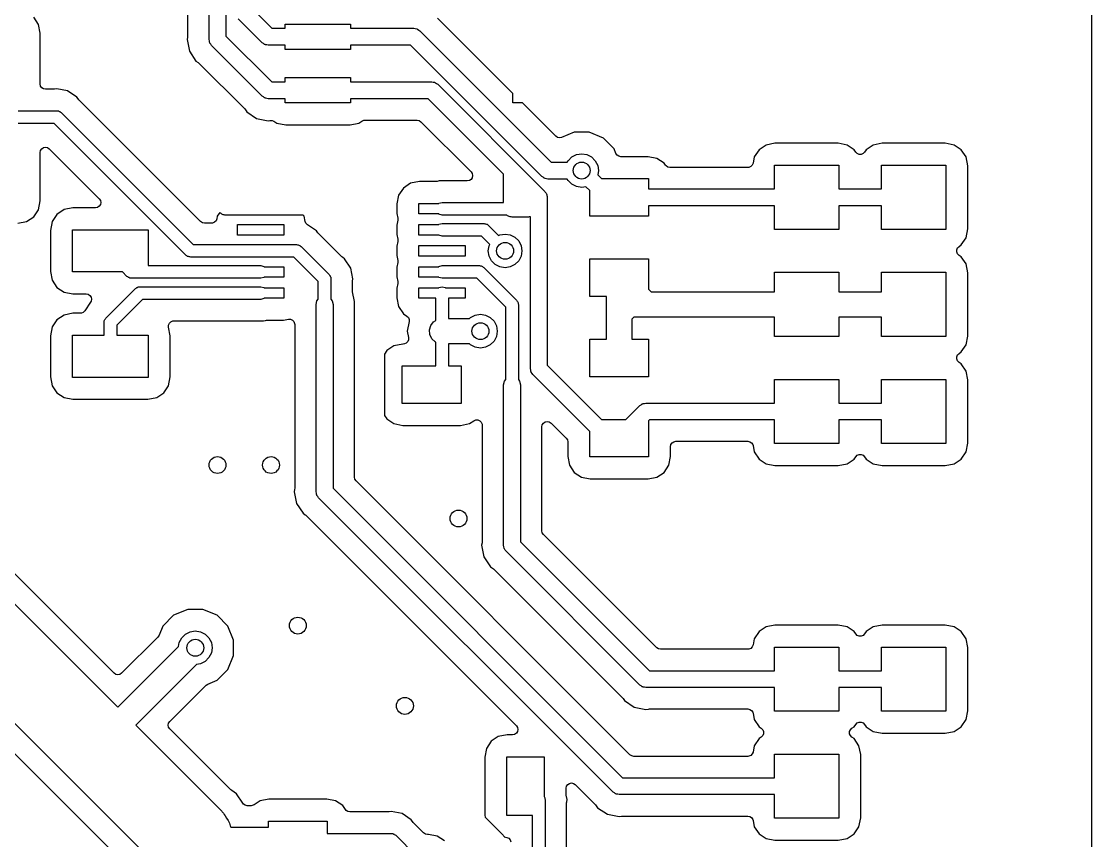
# Model space of a CAD drawing. Extents: x 0.03 to 3.17, y 0.03 to 3.97.
# Drawn here: x 2.167 to 3.166, y 1.424 to 2.189 of the extents above; entities that cross this region are included whole.
import ezdxf

# ---------------------------------------------------------------- set-up
doc = ezdxf.new("R2010")
doc.units = 0
doc.header["$MEASUREMENT"] = 0
doc.layers.add('BLACK', color=7, linetype='CONTINUOUS')

msp = doc.modelspace()

# ---------------------------------------------------------------- linework, layer by layer
at = {"layer": 'BLACK', "linetype": 'CONTINUOUS'}
for p, q in [((3.16606, 3.96106), (3.16606, 0.038937)), ((2.35787, 2.35), (2.35787, 2.1757)), ((2.34213, 2.17244), (2.34213, 2.34674)), ((2.32213, 2.27151), (2.32213, 2.17568)), ((2.38287, 2.2007), (2.4007, 2.18287)), ((2.18282, 2.18654), (2.1784, 2.19316)), ((2.39187, 2.16943), (2.36942, 2.19188)), ((2.62579, 2.12204), (2.55541, 2.19242)), ((2.18447, 2.17825), (2.18282, 2.18654)), ((2.18447, 2.13091), (2.18447, 2.17825)), ((2.4007, 2.18287), (2.41319, 2.18287)), ((2.41319, 2.18287), (2.41319, 2.18681)), ((2.41319, 2.18681), (2.47421, 2.18681)), ((2.47421, 2.18681), (2.47421, 2.18287)), ((2.47421, 2.18287), (2.53342, 2.18287)), ((2.53342, 2.18287), (2.5347, 2.18258)), ((2.5347, 2.18258), (2.53601, 2.18243)), ((2.53601, 2.18243), (2.53639, 2.18219)), ((2.53639, 2.18219), (2.53683, 2.18209)), ((2.53683, 2.18209), (2.53786, 2.18127)), ((2.53786, 2.18127), (2.53897, 2.18057)), ((2.53897, 2.18057), (2.66167, 2.05787)), ((2.32203, 2.1747), (2.32158, 2.17244)), ((2.32158, 2.17244), (2.32374, 2.16157)), ((2.32213, 2.17568), (2.32203, 2.1747)), ((2.34242, 2.17116), (2.34213, 2.17244)), ((2.34256, 2.16985), (2.34242, 2.17116)), ((2.3428, 2.16947), (2.34256, 2.16985)), ((2.3429, 2.16903), (2.3428, 2.16947)), ((2.34372, 2.168), (2.3429, 2.16903)), ((2.35787, 2.1757), (2.4007, 2.13287)), ((2.39299, 2.16873), (2.39187, 2.16943)), ((2.39401, 2.16791), (2.39299, 2.16873)), ((2.32374, 2.16157), (2.3299, 2.15234)), ((2.34442, 2.16688), (2.34372, 2.168)), ((2.39187, 2.11943), (2.34442, 2.16688)), ((2.39446, 2.16781), (2.39401, 2.16791)), ((2.39484, 2.16757), (2.39446, 2.16781)), ((2.39615, 2.16742), (2.39484, 2.16757)), ((2.39743, 2.16713), (2.39615, 2.16742)), ((2.41319, 2.16713), (2.39743, 2.16713)), ((2.41319, 2.16319), (2.41319, 2.16713)), ((2.47421, 2.16319), (2.41319, 2.16319)), ((2.53015, 2.16713), (2.47421, 2.16713)), ((2.47421, 2.16713), (2.47421, 2.16319)), ((2.65284, 2.04443), (2.53015, 2.16713)), ((2.3299, 2.15234), (2.33182, 2.15106)), ((2.33182, 2.15106), (2.33258, 2.15044)), ((2.33258, 2.15044), (2.37544, 2.10758)), ((2.18485, 2.12899), (2.18447, 2.13091)), ((2.18593, 2.12737), (2.18485, 2.12899)), ((2.4007, 2.13287), (2.41319, 2.13287)), ((2.41319, 2.13287), (2.41319, 2.13681)), ((2.41319, 2.13681), (2.47421, 2.13681)), ((2.47421, 2.13681), (2.47421, 2.13287)), ((2.47421, 2.13287), (2.55001, 2.13287)), ((2.55001, 2.13287), (2.5513, 2.13258)), ((2.5513, 2.13258), (2.5526, 2.13243)), ((2.5526, 2.13243), (2.55299, 2.13219)), ((2.55299, 2.13219), (2.55343, 2.13209)), ((2.55343, 2.13209), (2.55445, 2.13127)), ((2.55445, 2.13127), (2.55557, 2.13057)), ((2.55557, 2.13057), (2.65558, 2.03056)), ((2.18755, 2.12629), (2.18593, 2.12737)), ((2.18947, 2.12591), (2.18755, 2.12629)), ((2.19696, 2.12591), (2.18947, 2.12591)), ((2.19793, 2.126), (2.19696, 2.12591)), ((2.2, 2.12641), (2.19793, 2.126)), ((2.21011, 2.1244), (2.2, 2.12641)), ((2.21868, 2.11868), (2.21011, 2.1244)), ((2.21985, 2.11692), (2.21868, 2.11868)), ((2.39299, 2.11873), (2.39187, 2.11943)), ((2.39401, 2.11791), (2.39299, 2.11873)), ((2.62579, 2.11319), (2.62579, 2.12204)), ((2.22047, 2.11617), (2.21985, 2.11692)), ((2.33427, 2.00237), (2.22047, 2.11617)), ((2.39446, 2.11781), (2.39401, 2.11791)), ((2.39484, 2.11757), (2.39446, 2.11781)), ((2.39615, 2.11742), (2.39484, 2.11757)), ((2.39743, 2.11713), (2.39615, 2.11742)), ((2.41319, 2.11713), (2.39743, 2.11713)), ((2.41319, 2.11319), (2.41319, 2.11713)), ((2.47421, 2.11319), (2.41319, 2.11319)), ((2.54674, 2.11713), (2.47421, 2.11713)), ((2.47421, 2.11713), (2.47421, 2.11319)), ((2.61713, 2.04674), (2.54674, 2.11713)), ((2.63464, 2.11319), (2.62579, 2.11319)), ((2.66581, 2.08202), (2.63464, 2.11319)), ((2.16398, 2.10591), (2.2, 2.10591)), ((2.2, 2.10591), (2.20075, 2.1057)), ((2.20075, 2.1057), (2.20153, 2.1057)), ((2.20153, 2.1057), (2.2022, 2.10532)), ((2.2022, 2.10532), (2.20295, 2.10511)), ((2.20295, 2.10511), (2.2035, 2.10456)), ((2.2035, 2.10456), (2.20418, 2.10418)), ((2.20418, 2.10418), (2.32745, 1.98091)), ((2.37544, 2.10758), (2.37606, 2.10682)), ((2.37606, 2.10682), (2.37734, 2.1049)), ((2.37734, 2.1049), (2.38657, 2.09874)), ((2.38657, 2.09874), (2.39744, 2.09658)), ((2.19755, 2.09409), (2.16398, 2.09409)), ((2.32082, 1.97082), (2.19755, 2.09409)), ((2.39744, 2.09658), (2.39896, 2.09688)), ((2.39896, 2.09688), (2.40091, 2.09688)), ((2.40091, 2.09688), (2.40271, 2.09614)), ((2.40271, 2.09614), (2.40539, 2.09435)), ((2.40539, 2.09435), (2.41368, 2.0927)), ((2.41368, 2.0927), (2.47372, 2.0927)), ((2.47372, 2.0927), (2.48202, 2.09435)), ((2.48202, 2.09435), (2.48491, 2.09628)), ((2.48491, 2.09628), (2.48671, 2.09703)), ((2.48671, 2.09703), (2.48769, 2.09713)), ((2.48769, 2.09713), (2.53638, 2.09713)), ((2.53638, 2.09713), (2.5383, 2.09675)), ((2.5383, 2.09675), (2.53992, 2.09566)), ((2.53992, 2.09566), (2.58677, 2.04881)), ((2.66743, 2.08093), (2.66581, 2.08202)), ((2.66935, 2.08055), (2.66743, 2.08093)), ((2.67126, 2.08093), (2.66935, 2.08055)), ((2.68289, 2.08575), (2.67126, 2.08093)), ((2.69711, 2.08575), (2.68289, 2.08575)), ((2.71025, 2.08031), (2.69711, 2.08575)), ((2.72031, 2.07025), (2.71025, 2.08031)), ((2.18447, 2.06683), (2.18485, 2.06874)), ((2.18485, 2.06874), (2.18593, 2.07036)), ((2.18593, 2.07036), (2.18755, 2.07145)), ((2.18755, 2.07145), (2.18947, 2.07183)), ((2.18947, 2.07183), (2.19138, 2.07145)), ((2.19138, 2.07145), (2.193, 2.07036)), ((2.193, 2.07036), (2.23965, 2.02371)), ((2.72203, 2.06608), (2.72031, 2.07025)), ((2.85558, 2.06942), (2.85116, 2.0628)), ((2.8622, 2.07384), (2.85558, 2.06942)), ((2.87049, 2.07549), (2.8622, 2.07384)), ((2.92951, 2.07549), (2.87049, 2.07549)), ((2.9378, 2.07384), (2.92951, 2.07549)), ((2.94442, 2.06942), (2.9378, 2.07384)), ((2.94584, 2.06729), (2.94442, 2.06942)), ((2.95558, 2.06942), (2.95416, 2.06729)), ((2.9622, 2.07384), (2.95558, 2.06942)), ((2.97049, 2.07549), (2.9622, 2.07384)), ((3.02951, 2.07549), (2.97049, 2.07549)), ((3.0378, 2.07384), (3.02951, 2.07549)), ((3.04442, 2.06942), (3.0378, 2.07384)), ((3.04884, 2.0628), (3.04442, 2.06942)), ((2.18447, 2.02175), (2.18447, 2.06683)), ((2.67656, 2.05787), (2.67726, 2.05926)), ((2.67726, 2.05926), (2.68074, 2.06274)), ((2.68074, 2.06274), (2.68513, 2.06498)), ((2.68513, 2.06498), (2.69, 2.06575)), ((2.69, 2.06575), (2.69487, 2.06498)), ((2.69487, 2.06498), (2.69926, 2.06274)), ((2.69926, 2.06274), (2.70274, 2.05926)), ((2.70274, 2.05926), (2.70498, 2.05487)), ((2.72312, 2.06445), (2.72203, 2.06608)), ((2.72474, 2.06337), (2.72312, 2.06445)), ((2.72665, 2.06299), (2.72474, 2.06337)), ((2.75201, 2.06299), (2.72665, 2.06299)), ((2.7603, 2.06134), (2.75201, 2.06299)), ((2.76692, 2.05692), (2.7603, 2.06134)), ((2.85116, 2.0628), (2.84999, 2.0569)), ((2.94722, 2.06591), (2.94584, 2.06729)), ((2.94902, 2.06516), (2.94722, 2.06591)), ((2.95098, 2.06516), (2.94902, 2.06516)), ((2.95278, 2.06591), (2.95098, 2.06516)), ((2.95416, 2.06729), (2.95278, 2.06591)), ((3.05049, 2.05451), (3.04884, 2.0628)), ((2.58677, 2.04881), (2.58785, 2.04719)), ((2.66167, 2.05787), (2.67656, 2.05787)), ((2.70498, 2.05487), (2.70575, 2.05)), ((2.70575, 2.05), (2.70512, 2.04602)), ((2.76814, 2.0551), (2.76692, 2.05692)), ((2.76876, 2.05434), (2.76814, 2.0551)), ((2.77038, 2.05325), (2.76876, 2.05434)), ((2.77229, 2.05287), (2.77038, 2.05325)), ((2.84508, 2.05287), (2.77229, 2.05287)), ((2.84606, 2.05297), (2.84508, 2.05287)), ((2.84786, 2.05372), (2.84606, 2.05297)), ((2.84924, 2.0551), (2.84786, 2.05372)), ((2.84999, 2.0569), (2.84924, 2.0551)), ((2.87, 2.03287), (2.87, 2.055)), ((2.87, 2.055), (2.93, 2.055)), ((2.93, 2.055), (2.93, 2.03287)), ((2.97, 2.03287), (2.97, 2.055)), ((2.97, 2.055), (3.03, 2.055)), ((3.03, 2.055), (3.03, 1.995)), ((3.05049, 1.99549), (3.05049, 2.05451)), ((2.53848, 2.03978), (2.53019, 2.03813)), ((2.55412, 2.03978), (2.53848, 2.03978)), ((2.55509, 2.03988), (2.55412, 2.03978)), ((2.55709, 2.04028), (2.55509, 2.03988)), ((2.58323, 2.04028), (2.55709, 2.04028)), ((2.58515, 2.04066), (2.58323, 2.04028)), ((2.58677, 2.04174), (2.58515, 2.04066)), ((2.58785, 2.04336), (2.58677, 2.04174)), ((2.58785, 2.04719), (2.58823, 2.04528)), ((2.58823, 2.04528), (2.58785, 2.04336)), ((2.61713, 2.02028), (2.61713, 2.04674)), ((2.65395, 2.04373), (2.65284, 2.04443)), ((2.65498, 2.04291), (2.65395, 2.04373)), ((2.65542, 2.04281), (2.65498, 2.04291)), ((2.6558, 2.04257), (2.65542, 2.04281)), ((2.65711, 2.04242), (2.6558, 2.04257)), ((2.65839, 2.04213), (2.65711, 2.04242)), ((2.67656, 2.04213), (2.65839, 2.04213)), ((2.67726, 2.04074), (2.67656, 2.04213)), ((2.68074, 2.03726), (2.67726, 2.04074)), ((2.70512, 2.04602), (2.70864, 2.0425)), ((2.70864, 2.0425), (2.7525, 2.0425)), ((2.7525, 2.0425), (2.7525, 2.03287)), ((2.52357, 2.03371), (2.51915, 2.0271)), ((2.53019, 2.03813), (2.52357, 2.03371)), ((2.65558, 2.03056), (2.65605, 2.02981)), ((2.65605, 2.02981), (2.65667, 2.02918)), ((2.65667, 2.02918), (2.65682, 2.02876)), ((2.65682, 2.02876), (2.6571, 2.02841)), ((2.6571, 2.02841), (2.6572, 2.02797)), ((2.68513, 2.03502), (2.68074, 2.03726)), ((2.69, 2.03425), (2.68513, 2.03502)), ((2.69398, 2.03488), (2.69, 2.03425)), ((2.6975, 2.03136), (2.69398, 2.03488)), ((2.6975, 2.0075), (2.6975, 2.03136)), ((2.7525, 2.03287), (2.87, 2.03287)), ((2.93, 2.03287), (2.97, 2.03287)), ((2.18282, 2.01346), (2.18447, 2.02175)), ((2.23965, 2.02371), (2.24074, 2.02209)), ((2.24074, 2.01826), (2.23965, 2.01664)), ((2.24074, 2.02209), (2.24112, 2.02017)), ((2.24112, 2.02017), (2.24074, 2.01826)), ((2.51915, 2.0271), (2.5175, 2.0188)), ((2.5175, 2.0188), (2.5175, 2.00994)), ((2.53799, 2.00945), (2.53799, 2.01929)), ((2.53799, 2.01929), (2.5565, 2.01929)), ((2.5565, 2.01929), (2.55669, 2.01948)), ((2.55669, 2.01948), (2.55965, 2.02028)), ((2.55965, 2.02028), (2.61713, 2.02028)), ((2.6572, 2.02797), (2.65744, 2.02759)), ((2.65744, 2.02759), (2.65753, 2.02671)), ((2.65753, 2.02671), (2.65782, 2.02588)), ((2.65782, 2.02588), (2.65777, 2.02543)), ((2.65777, 2.02543), (2.65787, 2.025)), ((2.65787, 2.025), (2.65787, 1.86826)), ((2.1784, 2.00684), (2.18282, 2.01346)), ((2.20015, 2.0091), (2.19573, 2.00249)), ((2.20676, 2.01352), (2.20015, 2.0091)), ((2.21506, 2.01517), (2.20676, 2.01352)), ((2.23612, 2.01517), (2.21506, 2.01517)), ((2.23803, 2.01556), (2.23612, 2.01517)), ((2.23965, 2.01664), (2.23803, 2.01556)), ((2.35212, 2.01079), (2.34986, 2.00741)), ((2.35271, 2.01019), (2.35212, 2.01079)), ((2.35339, 2.00981), (2.35271, 2.01019)), ((2.35394, 2.00926), (2.35339, 2.00981)), ((2.35469, 2.00905), (2.35394, 2.00926)), ((2.35536, 2.00867), (2.35469, 2.00905)), ((2.35614, 2.00867), (2.35536, 2.00867)), ((2.35689, 2.00846), (2.35614, 2.00867)), ((2.43014, 2.00846), (2.35689, 2.00846)), ((2.43085, 2.00741), (2.43014, 2.00846)), ((2.5175, 2.00994), (2.51839, 2.0055)), ((2.5565, 2.00945), (2.53799, 2.00945)), ((2.55669, 2.00926), (2.5565, 2.00945)), ((2.55965, 2.00846), (2.55669, 2.00926)), ((2.61989, 2.00846), (2.55965, 2.00846)), ((2.62009, 2.00822), (2.61989, 2.00846)), ((2.62088, 2.00783), (2.62009, 2.00822)), ((2.87, 2.01713), (2.7525, 2.01713)), ((2.7525, 2.01713), (2.7525, 2.0075)), ((2.87, 1.995), (2.87, 2.01713)), ((2.97, 2.01713), (2.93, 2.01713)), ((2.93, 2.01713), (2.93, 1.995)), ((2.97, 1.995), (2.97, 2.01713)), ((2.16348, 2.00077), (2.17178, 2.00242)), ((2.17178, 2.00242), (2.1784, 2.00684)), ((2.19573, 2.00249), (2.19408, 1.99419)), ((2.33589, 2.00129), (2.33427, 2.00237)), ((2.3378, 2.00091), (2.33589, 2.00129)), ((2.34446, 2.00091), (2.3378, 2.00091)), ((2.34544, 2.001), (2.34446, 2.00091)), ((2.34724, 2.00175), (2.34544, 2.001)), ((2.34862, 2.00313), (2.34724, 2.00175)), ((2.34937, 2.00493), (2.34862, 2.00313)), ((2.34986, 2.00741), (2.34937, 2.00493)), ((2.3687, 1.98976), (2.3687, 1.99961)), ((2.3687, 1.99961), (2.41201, 1.99961)), ((2.41201, 1.99961), (2.41201, 1.98976)), ((2.43181, 2.00258), (2.43085, 2.00741)), ((2.43255, 2.00078), (2.43181, 2.00258)), ((2.43393, 1.9994), (2.43255, 2.00078)), ((2.4425, 1.99368), (2.43393, 1.9994)), ((2.51839, 2.00355), (2.5175, 1.99911)), ((2.5175, 1.99911), (2.5175, 1.99026)), ((2.51839, 2.0055), (2.51839, 2.00355)), ((2.53799, 1.98976), (2.53799, 1.99961)), ((2.53799, 1.99961), (2.5565, 1.99961)), ((2.5565, 1.99961), (2.55669, 1.9998)), ((2.55669, 1.9998), (2.55965, 2.00059)), ((2.55965, 2.00059), (2.59882, 2.00059)), ((2.59882, 2.00059), (2.59957, 2.00039)), ((2.59957, 2.00039), (2.60035, 2.00039)), ((2.60035, 2.00039), (2.60102, 2)), ((2.60102, 2), (2.60177, 1.9998)), ((2.60177, 1.9998), (2.60232, 1.99925)), ((2.60232, 1.99925), (2.60299, 1.99886)), ((2.60299, 1.99886), (2.61247, 1.98938)), ((2.62157, 2.00728), (2.62088, 2.00783)), ((2.62244, 2.00708), (2.62157, 2.00728)), ((2.62324, 2.00669), (2.62244, 2.00708)), ((2.62413, 2.00669), (2.62324, 2.00669)), ((2.62499, 2.0065), (2.62413, 2.00669)), ((2.63937, 2.0065), (2.62499, 2.0065)), ((2.6398, 2.0066), (2.63937, 2.0065)), ((2.64025, 2.00655), (2.6398, 2.0066)), ((2.64108, 2.00684), (2.64025, 2.00655)), ((2.64196, 2.00693), (2.64108, 2.00684)), ((2.64213, 2.00704), (2.64196, 2.00693)), ((2.64213, 1.865), (2.64213, 2.00704)), ((2.7525, 2.0075), (2.6975, 2.0075)), ((2.19408, 1.99419), (2.19408, 1.95581)), ((2.21457, 1.95531), (2.21457, 1.99469)), ((2.21457, 1.99469), (2.28543, 1.99469)), ((2.28543, 1.99469), (2.28543, 1.96122)), ((2.41201, 1.98976), (2.3687, 1.98976)), ((2.44367, 1.99192), (2.4425, 1.99368)), ((2.44429, 1.99117), (2.44367, 1.99192)), ((2.46617, 1.96929), (2.44429, 1.99117)), ((2.5175, 1.99026), (2.51839, 1.98582)), ((2.5565, 1.98976), (2.53799, 1.98976)), ((2.55669, 1.98957), (2.5565, 1.98976)), ((2.55965, 1.98878), (2.55669, 1.98957)), ((2.59637, 1.98878), (2.55965, 1.98878)), ((2.60412, 1.98103), (2.59637, 1.98878)), ((2.61247, 1.98938), (2.61364, 1.98998)), ((2.61364, 1.98998), (2.6185, 1.99075)), ((2.6185, 1.99075), (2.62337, 1.98998)), ((2.62337, 1.98998), (2.62776, 1.98774)), ((2.93, 1.995), (2.87, 1.995)), ((3.03, 1.995), (2.97, 1.995)), ((3.04884, 1.9872), (3.05049, 1.99549)), ((2.32745, 1.98091), (2.42382, 1.98091)), ((2.42382, 1.98091), (2.42457, 1.9807)), ((2.42457, 1.9807), (2.42535, 1.9807)), ((2.42535, 1.9807), (2.42602, 1.98032)), ((2.42602, 1.98032), (2.42677, 1.98011)), ((2.42677, 1.98011), (2.42732, 1.97956)), ((2.42732, 1.97956), (2.42799, 1.97918)), ((2.42799, 1.97918), (2.45418, 1.95299)), ((2.51839, 1.98387), (2.5175, 1.97943)), ((2.5175, 1.97943), (2.5175, 1.97057)), ((2.51839, 1.98582), (2.51839, 1.98387)), ((2.53799, 1.97008), (2.53799, 1.97992)), ((2.53799, 1.97992), (2.5813, 1.97992)), ((2.5813, 1.97992), (2.5813, 1.97008)), ((2.60276, 1.975), (2.60353, 1.97987)), ((2.60353, 1.97987), (2.60412, 1.98103)), ((2.62776, 1.98774), (2.63124, 1.98426)), ((2.63124, 1.98426), (2.63348, 1.97987)), ((2.63348, 1.97987), (2.63425, 1.975)), ((3.04091, 1.97778), (3.04229, 1.97916)), ((3.04229, 1.97916), (3.04442, 1.98058)), ((3.04442, 1.98058), (3.04884, 1.9872)), ((2.3215, 1.97044), (2.32082, 1.97082)), ((2.32205, 1.96989), (2.3215, 1.97044)), ((2.3228, 1.96968), (2.32205, 1.96989)), ((2.32347, 1.9693), (2.3228, 1.96968)), ((2.32425, 1.9693), (2.32347, 1.9693)), ((2.325, 1.96909), (2.32425, 1.9693)), ((2.42137, 1.96909), (2.325, 1.96909)), ((2.44409, 1.94637), (2.42137, 1.96909)), ((2.46692, 1.96867), (2.46617, 1.96929)), ((2.46868, 1.9675), (2.46692, 1.96867)), ((2.5175, 1.97057), (2.51839, 1.96613)), ((2.5813, 1.97008), (2.53799, 1.97008)), ((2.60353, 1.97013), (2.60276, 1.975)), ((2.60576, 1.96574), (2.60353, 1.97013)), ((2.63348, 1.97013), (2.63124, 1.96574)), ((2.63425, 1.975), (2.63348, 1.97013)), ((3.04016, 1.97598), (3.04091, 1.97778)), ((3.04016, 1.97402), (3.04016, 1.97598)), ((3.04091, 1.97222), (3.04016, 1.97402)), ((3.04229, 1.97084), (3.04091, 1.97222)), ((3.04442, 1.96942), (3.04229, 1.97084)), ((3.04884, 1.9628), (3.04442, 1.96942)), ((2.28543, 1.96122), (2.39035, 1.96122)), ((2.39035, 1.96122), (2.39331, 1.96043)), ((2.39331, 1.96043), (2.3935, 1.96024)), ((2.3935, 1.96024), (2.41201, 1.96024)), ((2.41201, 1.96024), (2.41201, 1.95039)), ((2.4744, 1.95893), (2.46868, 1.9675)), ((2.47641, 1.94882), (2.4744, 1.95893)), ((2.51839, 1.96418), (2.5175, 1.95974)), ((2.5175, 1.95974), (2.5175, 1.95089)), ((2.51839, 1.96613), (2.51839, 1.96418)), ((2.53799, 1.95039), (2.53799, 1.96024)), ((2.53799, 1.96024), (2.5565, 1.96024)), ((2.5565, 1.96024), (2.55669, 1.96043)), ((2.55669, 1.96043), (2.55965, 1.96122)), ((2.55965, 1.96122), (2.59449, 1.96122)), ((2.59449, 1.96122), (2.59524, 1.96102)), ((2.59524, 1.96102), (2.59602, 1.96102)), ((2.59602, 1.96102), (2.59669, 1.96063)), ((2.59669, 1.96063), (2.59744, 1.96043)), ((2.59744, 1.96043), (2.59799, 1.95988)), ((2.59799, 1.95988), (2.59866, 1.95949)), ((2.59866, 1.95949), (2.62918, 1.92898)), ((2.60925, 1.96226), (2.60576, 1.96574)), ((2.61364, 1.96002), (2.60925, 1.96226)), ((2.6185, 1.95925), (2.61364, 1.96002)), ((2.62337, 1.96002), (2.6185, 1.95925)), ((2.62776, 1.96226), (2.62337, 1.96002)), ((2.63124, 1.96574), (2.62776, 1.96226)), ((2.6975, 1.9325), (2.6975, 1.9675)), ((2.6975, 1.9675), (2.7525, 1.9675)), ((2.7525, 1.9675), (2.7525, 1.9392)), ((3.05049, 1.95451), (3.04884, 1.9628)), ((2.19408, 1.95581), (2.19573, 1.94751)), ((2.26133, 1.95531), (2.21457, 1.95531)), ((2.26551, 1.95114), (2.26133, 1.95531)), ((2.26618, 1.95075), (2.26551, 1.95114)), ((2.26673, 1.9502), (2.26618, 1.95075)), ((2.26748, 1.95), (2.26673, 1.9502)), ((2.26816, 1.94961), (2.26748, 1.95)), ((2.26893, 1.94961), (2.26816, 1.94961)), ((2.26969, 1.94941), (2.26893, 1.94961)), ((2.39035, 1.94941), (2.26969, 1.94941)), ((2.39331, 1.9502), (2.39035, 1.94941)), ((2.3935, 1.95039), (2.39331, 1.9502)), ((2.41201, 1.95039), (2.3935, 1.95039)), ((2.45418, 1.95299), (2.45456, 1.95232)), ((2.45456, 1.95232), (2.45511, 1.95177)), ((2.45511, 1.95177), (2.45532, 1.95102)), ((2.45532, 1.95102), (2.4557, 1.95035)), ((2.4557, 1.95035), (2.4557, 1.94957)), ((2.4557, 1.94957), (2.45591, 1.94882)), ((2.45591, 1.94882), (2.45591, 1.92991)), ((2.476, 1.94675), (2.47641, 1.94882)), ((2.5175, 1.95089), (2.51839, 1.94645)), ((2.5565, 1.95039), (2.53799, 1.95039)), ((2.55669, 1.9502), (2.5565, 1.95039)), ((2.55965, 1.94941), (2.55669, 1.9502)), ((2.59204, 1.94941), (2.55965, 1.94941)), ((2.61909, 1.92236), (2.59204, 1.94941)), ((2.87, 1.93681), (2.87, 1.955)), ((2.87, 1.955), (2.93, 1.955)), ((2.93, 1.955), (2.93, 1.93681)), ((2.97, 1.93681), (2.97, 1.955)), ((2.97, 1.955), (3.03, 1.955)), ((3.03, 1.955), (3.03, 1.895)), ((3.05049, 1.89549), (3.05049, 1.95451)), ((2.19573, 1.94751), (2.20015, 1.9409)), ((2.20015, 1.9409), (2.20676, 1.93648)), ((2.24582, 1.91225), (2.27338, 1.93981)), ((2.27338, 1.93981), (2.27406, 1.94019)), ((2.27406, 1.94019), (2.27461, 1.94074)), ((2.27461, 1.94074), (2.27536, 1.94095)), ((2.27536, 1.94095), (2.27603, 1.94133)), ((2.27603, 1.94133), (2.27681, 1.94133)), ((2.27681, 1.94133), (2.27756, 1.94154)), ((2.27756, 1.94154), (2.39035, 1.94154)), ((2.39035, 1.94154), (2.39331, 1.94074)), ((2.39331, 1.94074), (2.3935, 1.94055)), ((2.3935, 1.94055), (2.41201, 1.94055)), ((2.41201, 1.94055), (2.41201, 1.93071)), ((2.44409, 1.92991), (2.44409, 1.94637)), ((2.47591, 1.94578), (2.476, 1.94675)), ((2.47591, 1.93792), (2.47591, 1.94578)), ((2.51839, 1.9445), (2.5175, 1.94006)), ((2.5175, 1.94006), (2.5175, 1.9312)), ((2.51839, 1.94645), (2.51839, 1.9445)), ((2.53799, 1.93071), (2.53799, 1.94055)), ((2.53799, 1.94055), (2.5565, 1.94055)), ((2.5565, 1.94055), (2.55669, 1.94074)), ((2.55669, 1.94074), (2.55965, 1.94154)), ((2.55965, 1.94154), (2.5626, 1.94074)), ((2.5626, 1.94074), (2.56279, 1.94055)), ((2.56279, 1.94055), (2.5813, 1.94055)), ((2.5813, 1.94055), (2.5813, 1.93071)), ((2.7525, 1.9392), (2.75489, 1.93681)), ((2.20676, 1.93648), (2.21506, 1.93483)), ((2.21506, 1.93483), (2.22737, 1.93483)), ((2.22737, 1.93483), (2.22928, 1.93444)), ((2.22928, 1.93444), (2.2309, 1.93336)), ((2.2309, 1.93336), (2.23199, 1.93174)), ((2.23199, 1.93174), (2.23237, 1.92983)), ((2.23237, 1.92983), (2.23199, 1.92791)), ((2.28001, 1.92972), (2.25591, 1.90562)), ((2.39035, 1.92972), (2.28001, 1.92972)), ((2.39331, 1.93052), (2.39035, 1.92972)), ((2.3935, 1.93071), (2.39331, 1.93052)), ((2.41201, 1.93071), (2.3935, 1.93071)), ((2.44213, 1.92501), (2.44291, 1.92843)), ((2.44291, 1.92843), (2.44409, 1.92991)), ((2.45591, 1.92991), (2.4571, 1.92841)), ((2.4571, 1.92841), (2.45787, 1.925)), ((2.476, 1.93694), (2.47591, 1.93792)), ((2.47608, 1.93674), (2.476, 1.93694)), ((2.47787, 1.92775), (2.47608, 1.93674)), ((2.5175, 1.9312), (2.51915, 1.9229)), ((2.55374, 1.93071), (2.53799, 1.93071)), ((2.55374, 1.91), (2.55374, 1.93071)), ((2.5813, 1.93071), (2.56555, 1.93071)), ((2.56555, 1.93071), (2.56555, 1.91181)), ((2.62918, 1.92898), (2.62956, 1.92831)), ((2.62956, 1.92831), (2.63011, 1.92776)), ((2.71319, 1.9325), (2.6975, 1.9325)), ((2.71319, 1.8925), (2.71319, 1.9325)), ((2.75489, 1.93681), (2.87, 1.93681)), ((2.93, 1.93681), (2.97, 1.93681)), ((2.22613, 1.91897), (2.22475, 1.91759)), ((2.23152, 1.92705), (2.22613, 1.91897)), ((2.23199, 1.92791), (2.23152, 1.92705)), ((2.44213, 1.75), (2.44213, 1.92501)), ((2.45787, 1.925), (2.45787, 1.75326)), ((2.47787, 1.76362), (2.47787, 1.92775)), ((2.51915, 1.9229), (2.52357, 1.91629)), ((2.61909, 1.85491), (2.61909, 1.92236)), ((2.63011, 1.92776), (2.63032, 1.927)), ((2.63032, 1.927), (2.6307, 1.92633)), ((2.6307, 1.92633), (2.6307, 1.92555)), ((2.6307, 1.92555), (2.63091, 1.9248)), ((2.63091, 1.9248), (2.63091, 1.85491)), ((2.20015, 1.91068), (2.19573, 1.90406)), ((2.20676, 1.9151), (2.20015, 1.91068)), ((2.21506, 1.91675), (2.20676, 1.9151)), ((2.22197, 1.91675), (2.21506, 1.91675)), ((2.22295, 1.91685), (2.22197, 1.91675)), ((2.22475, 1.91759), (2.22295, 1.91685)), ((2.24409, 1.90807), (2.2443, 1.90882)), ((2.2443, 1.9096), (2.24468, 1.91027)), ((2.2443, 1.90882), (2.2443, 1.9096)), ((2.24468, 1.91027), (2.24489, 1.91102)), ((2.24489, 1.91102), (2.24544, 1.91157)), ((2.24544, 1.91157), (2.24582, 1.91225)), ((2.30508, 1.9075), (2.30646, 1.90888)), ((2.30646, 1.90888), (2.30826, 1.90963)), ((2.30826, 1.90963), (2.30924, 1.90972)), ((2.30924, 1.90972), (2.39291, 1.90972)), ((2.39291, 1.90972), (2.39491, 1.91012)), ((2.39491, 1.91012), (2.39588, 1.91022)), ((2.39588, 1.91022), (2.41152, 1.91022)), ((2.41152, 1.91022), (2.41615, 1.91114)), ((2.41615, 1.91114), (2.4181, 1.91114)), ((2.4181, 1.91114), (2.4199, 1.91039)), ((2.4199, 1.91039), (2.42128, 1.90901)), ((2.42128, 1.90901), (2.42203, 1.90721)), ((2.52357, 1.91629), (2.52687, 1.91409)), ((2.52687, 1.91409), (2.52825, 1.91271)), ((2.52899, 1.90896), (2.52721, 1.9)), ((2.52825, 1.91271), (2.52899, 1.91091)), ((2.52899, 1.91091), (2.52899, 1.90896)), ((2.54909, 1.90531), (2.55171, 1.90875)), ((2.55171, 1.90875), (2.55374, 1.91)), ((2.56555, 1.91181), (2.58529, 1.91181)), ((2.58529, 1.91181), (2.58622, 1.91274)), ((2.58622, 1.91274), (2.59061, 1.91498)), ((2.59061, 1.91498), (2.59547, 1.91575)), ((2.59547, 1.91575), (2.60034, 1.91498)), ((2.60034, 1.91498), (2.60473, 1.91274)), ((2.60473, 1.91274), (2.60821, 1.90926)), ((2.60821, 1.90926), (2.61045, 1.90487)), ((2.73877, 1.91319), (2.73681, 1.91123)), ((2.73681, 1.91123), (2.73681, 1.8925)), ((2.87, 1.91319), (2.73877, 1.91319)), ((2.87, 1.895), (2.87, 1.91319)), ((2.97, 1.91319), (2.93, 1.91319)), ((2.93, 1.91319), (2.93, 1.895)), ((2.97, 1.895), (2.97, 1.91319)), ((2.19573, 1.90406), (2.19408, 1.89577)), ((2.24409, 1.89626), (2.24409, 1.90807)), ((2.25591, 1.90562), (2.25591, 1.89626)), ((2.30434, 1.9057), (2.30508, 1.9075)), ((2.30434, 1.90375), (2.30434, 1.9057)), ((2.30592, 1.89577), (2.30434, 1.90375)), ((2.42203, 1.90721), (2.42213, 1.90624)), ((2.42213, 1.90624), (2.42213, 1.75324)), ((2.52721, 1.9), (2.52841, 1.89397)), ((2.54789, 1.90115), (2.54909, 1.90531)), ((2.54826, 1.89684), (2.54789, 1.90115)), ((2.61045, 1.90487), (2.61122, 1.9)), ((2.61122, 1.9), (2.61045, 1.89513)), ((2.19408, 1.89577), (2.19408, 1.85738)), ((2.21457, 1.85689), (2.21457, 1.89626)), ((2.21457, 1.89626), (2.24409, 1.89626)), ((2.25591, 1.89626), (2.28543, 1.89626)), ((2.28543, 1.89626), (2.28543, 1.85689)), ((2.30592, 1.85738), (2.30592, 1.89577)), ((2.52629, 1.88883), (2.52448, 1.88809)), ((2.52767, 1.89021), (2.52629, 1.88883)), ((2.52841, 1.89201), (2.52767, 1.89021)), ((2.52841, 1.89397), (2.52841, 1.89201)), ((2.55016, 1.89296), (2.54826, 1.89684)), ((2.55333, 1.89002), (2.55016, 1.89296)), ((2.55374, 1.88985), (2.55333, 1.89002)), ((2.55374, 1.8675), (2.55374, 1.88985)), ((2.60821, 1.89074), (2.60473, 1.88726)), ((2.61045, 1.89513), (2.60821, 1.89074)), ((2.6975, 1.8575), (2.6975, 1.8925)), ((2.6975, 1.8925), (2.71319, 1.8925)), ((2.73681, 1.8925), (2.7525, 1.8925)), ((2.7525, 1.8925), (2.7525, 1.8575)), ((2.93, 1.895), (2.87, 1.895)), ((3.03, 1.895), (2.97, 1.895)), ((3.04884, 1.8872), (3.05049, 1.89549)), ((2.50808, 1.88192), (2.50591, 1.87866)), ((2.50591, 1.87866), (2.50591, 1.82134)), ((2.5147, 1.88634), (2.50808, 1.88192)), ((2.52299, 1.88799), (2.5147, 1.88634)), ((2.52351, 1.88799), (2.52299, 1.88799)), ((2.52448, 1.88809), (2.52351, 1.88799)), ((2.58529, 1.88819), (2.56555, 1.88819)), ((2.56555, 1.88819), (2.56555, 1.8675)), ((2.58622, 1.88726), (2.58529, 1.88819)), ((2.59061, 1.88502), (2.58622, 1.88726)), ((2.59547, 1.88425), (2.59061, 1.88502)), ((2.60034, 1.88502), (2.59547, 1.88425)), ((2.60473, 1.88726), (2.60034, 1.88502)), ((3.04091, 1.87778), (3.04229, 1.87916)), ((3.04229, 1.87916), (3.04442, 1.88058)), ((3.04442, 1.88058), (3.04884, 1.8872)), ((2.25345, 1.58051), (1.96083, 1.87313)), ((3.04016, 1.87598), (3.04091, 1.87778)), ((3.04016, 1.87402), (3.04016, 1.87598)), ((3.04091, 1.87222), (3.04016, 1.87402)), ((3.04229, 1.87084), (3.04091, 1.87222)), ((3.04442, 1.86942), (3.04229, 1.87084)), ((3.04884, 1.8628), (3.04442, 1.86942)), ((1.93937, 1.86631), (2.25699, 1.54869)), ((2.5225, 1.8325), (2.5225, 1.8675)), ((2.5225, 1.8675), (2.55374, 1.8675)), ((2.56555, 1.8675), (2.5775, 1.8675)), ((2.5775, 1.8675), (2.5775, 1.8325)), ((2.64242, 1.86372), (2.64213, 1.865)), ((2.64256, 1.86241), (2.64242, 1.86372)), ((2.6428, 1.86203), (2.64256, 1.86241)), ((2.6429, 1.86159), (2.6428, 1.86203)), ((2.64372, 1.86056), (2.6429, 1.86159)), ((2.64442, 1.85944), (2.64372, 1.86056)), ((2.6975, 1.80636), (2.64442, 1.85944)), ((2.65787, 1.86826), (2.70864, 1.8175)), ((3.05049, 1.85451), (3.04884, 1.8628)), ((2.19408, 1.85738), (2.19573, 1.84909)), ((2.19573, 1.84909), (2.20015, 1.84247)), ((2.28543, 1.85689), (2.21457, 1.85689)), ((2.29985, 1.84247), (2.30427, 1.84909)), ((2.30427, 1.84909), (2.30592, 1.85738)), ((2.61713, 1.85001), (2.61791, 1.85343)), ((2.61713, 1.7), (2.61713, 1.85001)), ((2.61791, 1.85343), (2.61909, 1.85491)), ((2.63091, 1.85491), (2.6321, 1.85341)), ((2.6321, 1.85341), (2.63287, 1.85)), ((2.63287, 1.85), (2.63287, 1.70326)), ((2.7525, 1.8575), (2.6975, 1.8575)), ((2.87, 1.83287), (2.87, 1.855)), ((2.87, 1.855), (2.93, 1.855)), ((2.93, 1.855), (2.93, 1.83287)), ((2.97, 1.83287), (2.97, 1.855)), ((2.97, 1.855), (3.03, 1.855)), ((3.03, 1.855), (3.03, 1.795)), ((3.05049, 1.79549), (3.05049, 1.85451)), ((2.20015, 1.84247), (2.20676, 1.83805)), ((2.29324, 1.83805), (2.29985, 1.84247)), ((2.20676, 1.83805), (2.21506, 1.8364)), ((2.21506, 1.8364), (2.28494, 1.8364)), ((2.28494, 1.8364), (2.29324, 1.83805)), ((2.5775, 1.8325), (2.5225, 1.8325)), ((2.73136, 1.8175), (2.74444, 1.83058)), ((2.74444, 1.83058), (2.74556, 1.83128)), ((2.74556, 1.83128), (2.74659, 1.8321)), ((2.74659, 1.8321), (2.74703, 1.8322)), ((2.74703, 1.8322), (2.74741, 1.83244)), ((2.74741, 1.83244), (2.74872, 1.83258)), ((2.74872, 1.83258), (2.75, 1.83287)), ((2.75, 1.83287), (2.87, 1.83287)), ((2.93, 1.83287), (2.97, 1.83287)), ((2.19716, 1.49716), (1.87216, 1.82216)), ((2.50591, 1.82134), (2.50808, 1.81808)), ((2.50808, 1.81808), (2.5147, 1.81366)), ((2.5147, 1.81366), (2.52299, 1.81201)), ((2.52299, 1.81201), (2.57701, 1.81201)), ((2.57701, 1.81201), (2.5853, 1.81366)), ((2.5853, 1.81366), (2.58935, 1.81636)), ((2.58935, 1.81636), (2.59115, 1.81711)), ((2.59115, 1.81711), (2.5931, 1.81711)), ((2.5931, 1.81711), (2.5949, 1.81636)), ((2.5949, 1.81636), (2.59628, 1.81498)), ((2.59628, 1.81498), (2.59703, 1.81318)), ((2.59703, 1.81318), (2.59713, 1.81221)), ((2.59713, 1.81221), (2.59713, 1.70324)), ((2.65287, 1.81064), (2.65325, 1.81255)), ((2.65287, 1.71362), (2.65287, 1.81064)), ((2.65325, 1.81255), (2.65434, 1.81417)), ((2.65434, 1.81417), (2.65596, 1.81525)), ((2.65596, 1.81525), (2.65787, 1.81564)), ((2.65787, 1.81564), (2.65979, 1.81525)), ((2.65979, 1.81525), (2.66141, 1.81417)), ((2.66141, 1.81417), (2.67555, 1.80003)), ((2.70864, 1.8175), (2.73136, 1.8175)), ((2.75326, 1.81713), (2.7525, 1.81636)), ((2.7525, 1.81636), (2.7525, 1.7825)), ((2.87, 1.81713), (2.75326, 1.81713)), ((2.87, 1.795), (2.87, 1.81713)), ((2.97, 1.81713), (2.93, 1.81713)), ((2.93, 1.81713), (2.93, 1.795)), ((2.97, 1.795), (2.97, 1.81713)), ((1.8625, 1.80354), (2.26417, 1.40187)), ((2.67555, 1.80003), (2.67663, 1.79841)), ((2.67663, 1.79841), (2.67701, 1.7965)), ((2.6975, 1.7825), (2.6975, 1.80636)), ((2.67701, 1.7965), (2.67701, 1.78299)), ((2.77299, 1.79213), (2.77337, 1.79404)), ((2.77299, 1.78299), (2.77299, 1.79213)), ((2.77337, 1.79404), (2.77445, 1.79566)), ((2.77445, 1.79566), (2.77608, 1.79675)), ((2.77608, 1.79675), (2.77799, 1.79713)), ((2.77799, 1.79713), (2.84508, 1.79713)), ((2.84508, 1.79713), (2.847, 1.79675)), ((2.847, 1.79675), (2.84862, 1.79566)), ((2.84862, 1.79566), (2.8497, 1.79404)), ((2.8497, 1.79404), (2.84999, 1.7931)), ((2.84999, 1.7931), (2.85116, 1.7872)), ((2.93, 1.795), (2.87, 1.795)), ((3.03, 1.795), (2.97, 1.795)), ((3.04884, 1.7872), (3.05049, 1.79549)), ((2.67701, 1.78299), (2.67866, 1.7747)), ((2.7525, 1.7825), (2.6975, 1.7825)), ((2.77134, 1.7747), (2.77299, 1.78299)), ((2.85116, 1.7872), (2.85558, 1.78058)), ((2.85558, 1.78058), (2.8622, 1.77616)), ((2.9378, 1.77616), (2.94442, 1.78058)), ((2.94442, 1.78058), (2.94584, 1.78271)), ((2.94584, 1.78271), (2.94722, 1.78409)), ((2.94722, 1.78409), (2.94902, 1.78484)), ((2.94902, 1.78484), (2.95098, 1.78484)), ((2.95098, 1.78484), (2.95278, 1.78409)), ((2.95278, 1.78409), (2.95416, 1.78271)), ((2.95416, 1.78271), (2.95558, 1.78058)), ((2.95558, 1.78058), (2.9622, 1.77616)), ((3.0378, 1.77616), (3.04442, 1.78058)), ((3.04442, 1.78058), (3.04884, 1.7872)), ((2.67866, 1.7747), (2.68308, 1.76808)), ((2.76692, 1.76808), (2.77134, 1.7747)), ((2.8622, 1.77616), (2.87049, 1.77451)), ((2.87049, 1.77451), (2.92951, 1.77451)), ((2.92951, 1.77451), (2.9378, 1.77616)), ((2.9622, 1.77616), (2.97049, 1.77451)), ((2.97049, 1.77451), (3.02951, 1.77451)), ((3.02951, 1.77451), (3.0378, 1.77616)), ((2.47825, 1.7617), (2.47787, 1.76362)), ((2.47934, 1.76008), (2.47825, 1.7617)), ((2.73508, 1.50434), (2.47934, 1.76008)), ((2.68308, 1.76808), (2.6897, 1.76366)), ((2.6897, 1.76366), (2.69799, 1.76201)), ((2.69799, 1.76201), (2.75201, 1.76201)), ((2.75201, 1.76201), (2.7603, 1.76366)), ((2.7603, 1.76366), (2.76692, 1.76808)), ((2.42203, 1.75226), (2.42158, 1.75)), ((2.42158, 1.75), (2.42374, 1.73912)), ((2.42213, 1.75324), (2.42203, 1.75226)), ((2.44242, 1.74872), (2.44213, 1.75)), ((2.44256, 1.74741), (2.44242, 1.74872)), ((2.45787, 1.75326), (2.72826, 1.48287)), ((2.42374, 1.73912), (2.4299, 1.7299)), ((2.4428, 1.74703), (2.44256, 1.74741)), ((2.4429, 1.74659), (2.4428, 1.74703)), ((2.44372, 1.74556), (2.4429, 1.74659)), ((2.44442, 1.74444), (2.44372, 1.74556)), ((2.71943, 1.46943), (2.44442, 1.74444)), ((2.4299, 1.7299), (2.43182, 1.72862)), ((2.43182, 1.72862), (2.43258, 1.728)), ((2.43258, 1.728), (2.62905, 1.53153)), ((2.65325, 1.7117), (2.65287, 1.71362)), ((2.65434, 1.71008), (2.65325, 1.7117)), ((2.76008, 1.60434), (2.65434, 1.71008)), ((2.59703, 1.70226), (2.59658, 1.7)), ((2.59658, 1.7), (2.59874, 1.68912)), ((2.59713, 1.70324), (2.59703, 1.70226)), ((2.61742, 1.69872), (2.61713, 1.7)), ((2.61756, 1.69741), (2.61742, 1.69872)), ((2.63287, 1.70326), (2.75326, 1.58287)), ((2.59874, 1.68912), (2.6049, 1.6799)), ((2.6178, 1.69703), (2.61756, 1.69741)), ((2.6179, 1.69659), (2.6178, 1.69703)), ((2.61872, 1.69556), (2.6179, 1.69659)), ((2.61942, 1.69444), (2.61872, 1.69556)), ((2.74443, 1.56943), (2.61942, 1.69444)), ((2.6049, 1.6799), (2.60682, 1.67862)), ((2.60682, 1.67862), (2.60758, 1.678)), ((2.60758, 1.678), (2.728, 1.55758)), ((2.3222, 1.64006), (2.30906, 1.63462)), ((2.33642, 1.64006), (2.3222, 1.64006)), ((2.34956, 1.63462), (2.33642, 1.64006)), ((2.30906, 1.63462), (2.29901, 1.62456)), ((2.35962, 1.62456), (2.34956, 1.63462)), ((2.29901, 1.62456), (2.29545, 1.61598)), ((2.32006, 1.61705), (2.32445, 1.61929)), ((2.32445, 1.61929), (2.32931, 1.62006)), ((2.32931, 1.62006), (2.33418, 1.61929)), ((2.33418, 1.61929), (2.33857, 1.61705)), ((2.36506, 1.61142), (2.35962, 1.62456)), ((2.85558, 1.61942), (2.85116, 1.6128)), ((2.8622, 1.62384), (2.85558, 1.61942)), ((2.87049, 1.62549), (2.8622, 1.62384)), ((2.92951, 1.62549), (2.87049, 1.62549)), ((2.9378, 1.62384), (2.92951, 1.62549)), ((2.94442, 1.61942), (2.9378, 1.62384)), ((2.94584, 1.61729), (2.94442, 1.61942)), ((2.95558, 1.61942), (2.95416, 1.61729)), ((2.9622, 1.62384), (2.95558, 1.61942)), ((2.97049, 1.62549), (2.9622, 1.62384)), ((3.02951, 1.62549), (2.97049, 1.62549)), ((3.0378, 1.62384), (3.02951, 1.62549)), ((3.04442, 1.61942), (3.0378, 1.62384)), ((3.04884, 1.6128), (3.04442, 1.61942)), ((2.29437, 1.61435), (2.26052, 1.58051)), ((2.29545, 1.61598), (2.29437, 1.61435)), ((2.31374, 1.60545), (2.31434, 1.60918)), ((2.31434, 1.60918), (2.31657, 1.61357)), ((2.31657, 1.61357), (2.32006, 1.61705)), ((2.33857, 1.61705), (2.34205, 1.61357)), ((2.34205, 1.61357), (2.34429, 1.60918)), ((2.34429, 1.60918), (2.34506, 1.60431)), ((2.36506, 1.5972), (2.36506, 1.61142)), ((2.85116, 1.6128), (2.84999, 1.6069)), ((2.94722, 1.61591), (2.94584, 1.61729)), ((2.94902, 1.61516), (2.94722, 1.61591)), ((2.95098, 1.61516), (2.94902, 1.61516)), ((2.95278, 1.61591), (2.95098, 1.61516)), ((2.95416, 1.61729), (2.95278, 1.61591)), ((3.05049, 1.60451), (3.04884, 1.6128)), ((2.25699, 1.54869), (2.31374, 1.60545)), ((2.34429, 1.59945), (2.34205, 1.59506)), ((2.34506, 1.60431), (2.34429, 1.59945)), ((2.7617, 1.60325), (2.76008, 1.60434)), ((2.76362, 1.60287), (2.7617, 1.60325)), ((2.84508, 1.60287), (2.76362, 1.60287)), ((2.84606, 1.60297), (2.84508, 1.60287)), ((2.84786, 1.60372), (2.84606, 1.60297)), ((2.84924, 1.6051), (2.84786, 1.60372)), ((2.84999, 1.6069), (2.84924, 1.6051)), ((2.87, 1.58287), (2.87, 1.605)), ((2.87, 1.605), (2.93, 1.605)), ((2.93, 1.605), (2.93, 1.58287)), ((2.97, 1.58287), (2.97, 1.605)), ((2.97, 1.605), (3.03, 1.605)), ((3.03, 1.605), (3.03, 1.545)), ((3.05049, 1.54549), (3.05049, 1.60451)), ((2.33045, 1.58875), (2.27369, 1.53199)), ((2.33418, 1.58934), (2.33045, 1.58875)), ((2.33857, 1.59157), (2.33418, 1.58934)), ((2.34205, 1.59506), (2.33857, 1.59157)), ((2.35962, 1.58406), (2.36506, 1.5972)), ((2.25507, 1.57943), (2.25345, 1.58051)), ((2.25699, 1.57905), (2.25507, 1.57943)), ((2.2589, 1.57943), (2.25699, 1.57905)), ((2.26052, 1.58051), (2.2589, 1.57943)), ((2.34956, 1.57401), (2.35962, 1.58406)), ((2.75326, 1.58287), (2.87, 1.58287)), ((2.93, 1.58287), (2.97, 1.58287)), ((2.30551, 1.53552), (2.33935, 1.56937)), ((2.33935, 1.56937), (2.34098, 1.57045)), ((2.34098, 1.57045), (2.34956, 1.57401)), ((2.74555, 1.56873), (2.74443, 1.56943)), ((2.74657, 1.56791), (2.74555, 1.56873)), ((2.74701, 1.56781), (2.74657, 1.56791)), ((2.7474, 1.56757), (2.74701, 1.56781)), ((2.7487, 1.56742), (2.7474, 1.56757)), ((2.74999, 1.56713), (2.7487, 1.56742)), ((2.87, 1.56713), (2.74999, 1.56713)), ((2.87, 1.545), (2.87, 1.56713)), ((2.97, 1.56713), (2.93, 1.56713)), ((2.93, 1.56713), (2.93, 1.545)), ((2.97, 1.545), (2.97, 1.56713)), ((2.728, 1.55758), (2.72862, 1.55682)), ((2.72862, 1.55682), (2.7299, 1.5549)), ((2.7299, 1.5549), (2.73912, 1.54874)), ((2.73912, 1.54874), (2.75, 1.54658)), ((2.75, 1.54658), (2.75226, 1.54703)), ((2.75226, 1.54703), (2.75324, 1.54713)), ((2.75324, 1.54713), (2.84508, 1.54713)), ((2.84508, 1.54713), (2.847, 1.54675)), ((2.847, 1.54675), (2.84862, 1.54566)), ((2.84862, 1.54566), (2.8497, 1.54404)), ((2.8497, 1.54404), (2.84999, 1.5431)), ((2.84999, 1.5431), (2.85116, 1.5372)), ((2.93, 1.545), (2.87, 1.545)), ((3.03, 1.545), (2.97, 1.545)), ((3.04884, 1.5372), (3.05049, 1.54549)), ((2.27369, 1.53199), (2.35284, 1.45284)), ((2.30405, 1.53199), (2.30443, 1.5339)), ((2.30443, 1.53007), (2.30405, 1.53199)), ((2.30443, 1.5339), (2.30551, 1.53552)), ((2.30551, 1.52845), (2.30443, 1.53007)), ((2.62905, 1.53153), (2.63014, 1.5299)), ((2.63014, 1.5299), (2.63052, 1.52799)), ((2.85116, 1.5372), (2.85558, 1.53058)), ((2.85558, 1.53058), (2.85771, 1.52916)), ((2.85771, 1.52916), (2.85909, 1.52778)), ((2.94091, 1.52778), (2.94229, 1.52916)), ((2.94229, 1.52916), (2.94442, 1.53058)), ((2.94442, 1.53058), (2.94584, 1.53271)), ((2.94584, 1.53271), (2.94722, 1.53409)), ((2.94722, 1.53409), (2.94902, 1.53484)), ((2.94902, 1.53484), (2.95098, 1.53484)), ((2.95098, 1.53484), (2.95278, 1.53409)), ((2.95278, 1.53409), (2.95416, 1.53271)), ((2.95416, 1.53271), (2.95558, 1.53058)), ((2.95558, 1.53058), (2.9622, 1.52616)), ((3.0378, 1.52616), (3.04442, 1.53058)), ((3.04442, 1.53058), (3.04884, 1.5372)), ((2.3625, 1.47146), (2.30551, 1.52845)), ((2.6122, 1.52134), (2.60558, 1.51692)), ((2.62049, 1.52299), (2.6122, 1.52134)), ((2.62552, 1.52299), (2.62049, 1.52299)), ((2.62743, 1.52337), (2.62552, 1.52299)), ((2.62905, 1.52445), (2.62743, 1.52337)), ((2.63014, 1.52608), (2.62905, 1.52445)), ((2.63052, 1.52799), (2.63014, 1.52608)), ((2.85558, 1.51942), (2.85116, 1.5128)), ((2.85771, 1.52084), (2.85558, 1.51942)), ((2.85909, 1.52222), (2.85771, 1.52084)), ((2.85909, 1.52778), (2.85984, 1.52598)), ((2.85984, 1.52402), (2.85909, 1.52222)), ((2.85984, 1.52598), (2.85984, 1.52402)), ((2.94016, 1.52598), (2.94091, 1.52778)), ((2.94016, 1.52402), (2.94016, 1.52598)), ((2.94091, 1.52222), (2.94016, 1.52402)), ((2.94229, 1.52084), (2.94091, 1.52222)), ((2.94442, 1.51942), (2.94229, 1.52084)), ((2.94884, 1.5128), (2.94442, 1.51942)), ((2.9622, 1.52616), (2.97049, 1.52451)), ((2.97049, 1.52451), (3.02951, 1.52451)), ((3.02951, 1.52451), (3.0378, 1.52616)), ((2.60116, 1.5103), (2.59951, 1.50201)), ((2.60558, 1.51692), (2.60116, 1.5103)), ((2.85116, 1.5128), (2.84999, 1.5069)), ((2.95049, 1.50451), (2.94884, 1.5128)), ((2.59951, 1.50201), (2.59951, 1.44799)), ((2.62, 1.4475), (2.62, 1.5025)), ((2.62, 1.5025), (2.655, 1.5025)), ((2.655, 1.5025), (2.655, 1.46557)), ((2.7367, 1.50325), (2.73508, 1.50434)), ((2.73862, 1.50287), (2.7367, 1.50325)), ((2.84508, 1.50287), (2.73862, 1.50287)), ((2.84606, 1.50297), (2.84508, 1.50287)), ((2.84786, 1.50372), (2.84606, 1.50297)), ((2.84924, 1.5051), (2.84786, 1.50372)), ((2.84999, 1.5069), (2.84924, 1.5051)), ((2.87, 1.48287), (2.87, 1.505)), ((2.87, 1.505), (2.93, 1.505)), ((2.93, 1.505), (2.93, 1.445)), ((2.95049, 1.44549), (2.95049, 1.50451)), ((2.28563, 1.40869), (2.19716, 1.49716)), ((2.72826, 1.48287), (2.87, 1.48287)), ((2.36326, 1.47084), (2.3625, 1.47146)), ((2.3678, 1.4678), (2.36326, 1.47084)), ((2.67549, 1.47302), (2.67587, 1.47493)), ((2.67549, 1.46763), (2.67549, 1.47302)), ((2.67587, 1.47493), (2.67695, 1.47655)), ((2.67695, 1.47655), (2.67858, 1.47764)), ((2.67858, 1.47764), (2.68049, 1.47802)), ((2.68049, 1.47802), (2.6824, 1.47764)), ((2.6824, 1.47764), (2.68403, 1.47655)), ((2.68403, 1.47655), (2.703, 1.45758)), ((2.72055, 1.46873), (2.71943, 1.46943)), ((2.72157, 1.46791), (2.72055, 1.46873)), ((2.37366, 1.45903), (2.3678, 1.4678)), ((2.37429, 1.45828), (2.37366, 1.45903)), ((2.3897, 1.46134), (2.38418, 1.45765)), ((2.39799, 1.46299), (2.3897, 1.46134)), ((2.45201, 1.46299), (2.39799, 1.46299)), ((2.4603, 1.46134), (2.45201, 1.46299)), ((2.46692, 1.45692), (2.4603, 1.46134)), ((2.655, 1.46557), (2.65511, 1.46545)), ((2.65511, 1.46545), (2.65532, 1.4647)), ((2.65532, 1.4647), (2.6557, 1.46403)), ((2.6557, 1.46403), (2.6557, 1.46325)), ((2.6557, 1.46325), (2.65591, 1.4625)), ((2.65591, 1.4625), (2.65591, 1.4)), ((2.67559, 1.46666), (2.67549, 1.46763)), ((2.67641, 1.4625), (2.67559, 1.46666)), ((2.67591, 1.45946), (2.676, 1.46043)), ((2.67591, 1.41181), (2.67591, 1.45946)), ((2.676, 1.46043), (2.67641, 1.4625)), ((2.72201, 1.46781), (2.72157, 1.46791)), ((2.7224, 1.46757), (2.72201, 1.46781)), ((2.7237, 1.46742), (2.7224, 1.46757)), ((2.72499, 1.46713), (2.7237, 1.46742)), ((2.87, 1.46713), (2.72499, 1.46713)), ((2.87, 1.445), (2.87, 1.46713)), ((2.35284, 1.45284), (2.3556, 1.44978)), ((2.3556, 1.44978), (2.35639, 1.44857)), ((2.37591, 1.45719), (2.37429, 1.45828)), ((2.37782, 1.45681), (2.37591, 1.45719)), ((2.3814, 1.45681), (2.37782, 1.45681)), ((2.38238, 1.45691), (2.3814, 1.45681)), ((2.38418, 1.45765), (2.38238, 1.45691)), ((2.46945, 1.45313), (2.46692, 1.45692)), ((2.47007, 1.45237), (2.46945, 1.45313)), ((2.4717, 1.45129), (2.47007, 1.45237)), ((2.47361, 1.45091), (2.4717, 1.45129)), ((2.50916, 1.45091), (2.47361, 1.45091)), ((2.51014, 1.451), (2.50916, 1.45091)), ((2.5122, 1.45141), (2.51014, 1.451)), ((2.52231, 1.4494), (2.5122, 1.45141)), ((2.53088, 1.44368), (2.52231, 1.4494)), ((2.703, 1.45758), (2.70362, 1.45682)), ((2.70362, 1.45682), (2.7049, 1.4549)), ((2.7049, 1.4549), (2.71412, 1.44874)), ((2.71412, 1.44874), (2.725, 1.44658)), ((2.35639, 1.44857), (2.35733, 1.44747)), ((2.35733, 1.44747), (2.35856, 1.44525)), ((2.35856, 1.44525), (2.35995, 1.44312)), ((2.35995, 1.44312), (2.36049, 1.44177)), ((2.36049, 1.44177), (2.36119, 1.44051)), ((2.36119, 1.44051), (2.36195, 1.43808)), ((2.3975, 1.43681), (2.3975, 1.4425)), ((2.3975, 1.4425), (2.4525, 1.4425)), ((2.4525, 1.4425), (2.4525, 1.43091)), ((2.53205, 1.44192), (2.53088, 1.44368)), ((2.53268, 1.44117), (2.53205, 1.44192)), ((2.54244, 1.4314), (2.53268, 1.44117)), ((2.59951, 1.44799), (2.59992, 1.44593)), ((2.59992, 1.44593), (2.61658, 1.42927)), ((2.64409, 1.4475), (2.62, 1.4475)), ((2.64409, 1.40245), (2.64409, 1.4475)), ((2.725, 1.44658), (2.72726, 1.44703)), ((2.72726, 1.44703), (2.72824, 1.44713)), ((2.72824, 1.44713), (2.84508, 1.44713)), ((2.84508, 1.44713), (2.847, 1.44675)), ((2.847, 1.44675), (2.84862, 1.44566)), ((2.84862, 1.44566), (2.8497, 1.44404)), ((2.8497, 1.44404), (2.84999, 1.4431)), ((2.84999, 1.4431), (2.85116, 1.4372)), ((2.93, 1.445), (2.87, 1.445)), ((2.94884, 1.4372), (2.95049, 1.44549)), ((2.36195, 1.43808), (2.36245, 1.43681)), ((2.36245, 1.43681), (2.3975, 1.43681)), ((2.4525, 1.43091), (2.5122, 1.43091)), ((2.5122, 1.43091), (2.51296, 1.4307)), ((2.51296, 1.4307), (2.51373, 1.4307)), ((2.51373, 1.4307), (2.51441, 1.43032)), ((2.51441, 1.43032), (2.51516, 1.43011)), ((2.51516, 1.43011), (2.51571, 1.42956)), ((2.51571, 1.42956), (2.51638, 1.42918)), ((2.51638, 1.42918), (2.53512, 1.41043)), ((2.54406, 1.43032), (2.54244, 1.4314)), ((2.54597, 1.42994), (2.54406, 1.43032)), ((2.54695, 1.42994), (2.54597, 1.42994)), ((2.55524, 1.42829), (2.54695, 1.42994)), ((2.61658, 1.42927), (2.61697, 1.4286)), ((2.85116, 1.4372), (2.85558, 1.43058)), ((2.85558, 1.43058), (2.8622, 1.42616)), ((2.9378, 1.42616), (2.94442, 1.43058)), ((2.94442, 1.43058), (2.94884, 1.4372)), ((2.56186, 1.42387), (2.55524, 1.42829)), ((2.61697, 1.4286), (2.61752, 1.42805)), ((2.61752, 1.42805), (2.61764, 1.42758)), ((2.61764, 1.42758), (2.62007, 1.42709)), ((2.62007, 1.42709), (2.62187, 1.42635)), ((2.62187, 1.42635), (2.62325, 1.42497)), ((2.62325, 1.42497), (2.624, 1.42317)), ((2.8622, 1.42616), (2.87049, 1.42451)), ((2.87049, 1.42451), (2.92951, 1.42451)), ((2.92951, 1.42451), (2.9378, 1.42616))]:
    msp.add_line(p, q, dxfattribs=at)
at = {"layer": 'BLACK'}
for centre in [(2.69, 2.05), (2.6185, 1.975), (2.59547, 1.9), (2.35, 1.775), (2.4, 1.775), (2.575, 1.725), (2.425, 1.625), (2.32931, 1.60431), (2.525, 1.55)]:
    msp.add_circle(centre, 0.007874, dxfattribs=at)

doc.saveas('drawing.dxf')
